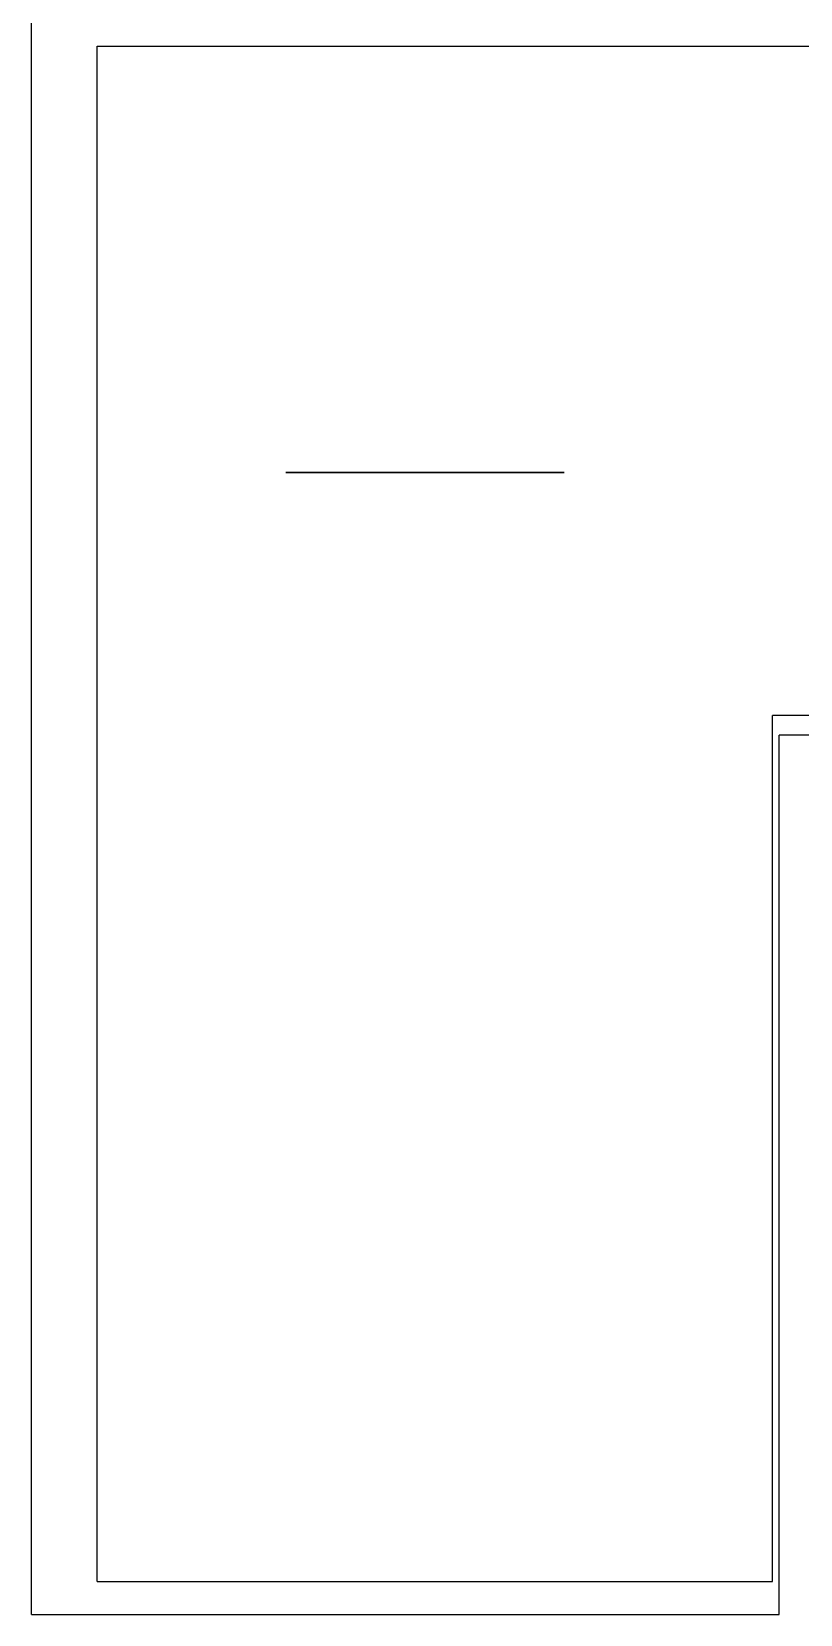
# Model space of a CAD drawing. Header units: millimetres. Extents: x -201 to 3037, y -406 to 3230.
# Drawn here: x 2528 to 2539.73, y 1356.6 to 1380.72 of the extents above; entities that cross this region are included whole.
import ezdxf

# ---------------------------------------------------------------- set-up
doc = ezdxf.new("R2010")
doc.units = ezdxf.units.MM
doc.layers.add('HIDDEN', color=8, linetype='Continuous')
doc.layers.add('VISIBLE', color=7, linetype='Continuous')

msp = doc.modelspace()

# ---------------------------------------------------------------- linework, layer by layer
at = {"layer": 'HIDDEN'}
for points in [[(2528, 1356.6), (2528, 1382)], [(2528, 1356.6), (2528, 1382)], [(2528, 1356.6), (2528, 1382)], [(2529, 1380.5), (2571, 1380.5)], [(2529, 1357.1), (2529, 1380.5)], [(2529, 1380.5), (2571, 1380.5)], [(2529, 1357.1), (2529, 1380.5)], [(2529, 1380.5), (2571, 1380.5)], [(2529, 1357.1), (2529, 1380.5)], [(2529, 1380.5), (2571, 1380.5)], [(2529, 1357.1), (2529, 1380.5)], [(2529, 1380.5), (2571, 1380.5)], [(2529, 1357.1), (2529, 1380.5)], [(2529, 1380.5), (2571, 1380.5)], [(2529, 1357.1), (2529, 1380.5)], [(2529, 1380.5), (2571, 1380.5)], [(2529, 1357.1), (2529, 1380.5)], [(2536.125, 1374), (2536.072, 1374), (2535.915, 1374), (2535.661, 1374), (2535.325, 1374), (2534.922, 1374), (2534.473, 1374), (2534, 1374), (2533.527, 1374), (2533.078, 1374), (2532.675, 1374), (2532.339, 1374), (2532.085, 1374), (2531.928, 1374), (2531.875, 1374)], [(2531.875, 1374), (2531.888, 1374), (2531.928, 1374), (2531.994, 1374), (2532.085, 1374), (2532.201, 1374), (2532.339, 1374), (2532.497, 1374), (2532.675, 1374), (2532.869, 1374), (2533.078, 1374), (2533.298, 1374), (2533.527, 1374), (2533.762, 1374), (2534, 1374)], [(2536.125, 1374), (2536.072, 1374), (2535.915, 1374), (2535.661, 1374), (2535.325, 1374), (2534.922, 1374), (2534.473, 1374), (2534, 1374), (2533.527, 1374), (2533.078, 1374), (2532.675, 1374), (2532.339, 1374), (2532.085, 1374), (2531.928, 1374), (2531.875, 1374)], [(2531.875, 1374), (2531.888, 1374), (2531.928, 1374), (2531.994, 1374), (2532.085, 1374), (2532.201, 1374), (2532.339, 1374), (2532.497, 1374), (2532.675, 1374), (2532.869, 1374), (2533.078, 1374), (2533.298, 1374), (2533.527, 1374), (2533.762, 1374), (2534, 1374)], [(2536.125, 1374), (2536.072, 1374), (2535.915, 1374), (2535.661, 1374), (2535.325, 1374), (2534.922, 1374), (2534.473, 1374), (2534, 1374), (2533.527, 1374), (2533.078, 1374), (2532.675, 1374), (2532.339, 1374), (2532.085, 1374), (2531.928, 1374), (2531.875, 1374)], [(2531.875, 1374), (2531.888, 1374), (2531.928, 1374), (2531.994, 1374), (2532.085, 1374), (2532.201, 1374), (2532.339, 1374), (2532.497, 1374), (2532.675, 1374), (2532.869, 1374), (2533.078, 1374), (2533.298, 1374), (2533.527, 1374), (2533.762, 1374), (2534, 1374)], [(2536.125, 1374), (2536.072, 1374), (2535.915, 1374), (2535.661, 1374), (2535.325, 1374), (2534.922, 1374), (2534.473, 1374), (2534, 1374), (2533.527, 1374), (2533.078, 1374), (2532.675, 1374), (2532.339, 1374), (2532.085, 1374), (2531.928, 1374), (2531.875, 1374)], [(2531.875, 1374), (2531.888, 1374), (2531.928, 1374), (2531.994, 1374), (2532.085, 1374), (2532.201, 1374), (2532.339, 1374), (2532.497, 1374), (2532.675, 1374), (2532.869, 1374), (2533.078, 1374), (2533.298, 1374), (2533.527, 1374), (2533.762, 1374), (2534, 1374)], [(2534, 1374), (2534.238, 1374), (2534.473, 1374), (2534.702, 1374), (2534.922, 1374), (2535.131, 1374), (2535.325, 1374), (2535.503, 1374), (2535.661, 1374), (2535.799, 1374), (2535.915, 1374), (2536.006, 1374), (2536.072, 1374), (2536.112, 1374), (2536.125, 1374)], [(2534, 1374), (2534.238, 1374), (2534.473, 1374), (2534.702, 1374), (2534.922, 1374), (2535.131, 1374), (2535.325, 1374), (2535.503, 1374), (2535.661, 1374), (2535.799, 1374), (2535.915, 1374), (2536.006, 1374), (2536.072, 1374), (2536.112, 1374), (2536.125, 1374)], [(2534, 1374), (2534.238, 1374), (2534.473, 1374), (2534.702, 1374), (2534.922, 1374), (2535.131, 1374), (2535.325, 1374), (2535.503, 1374), (2535.661, 1374), (2535.799, 1374), (2535.915, 1374), (2536.006, 1374), (2536.072, 1374), (2536.112, 1374), (2536.125, 1374)], [(2534, 1374), (2534.238, 1374), (2534.473, 1374), (2534.702, 1374), (2534.922, 1374), (2535.131, 1374), (2535.325, 1374), (2535.503, 1374), (2535.661, 1374), (2535.799, 1374), (2535.915, 1374), (2536.006, 1374), (2536.072, 1374), (2536.112, 1374), (2536.125, 1374)], [(2560.7, 1370.3), (2539.3, 1370.3)], [(2539.3, 1357.1), (2539.3, 1370.3)], [(2560.7, 1370.3), (2539.3, 1370.3)], [(2539.3, 1357.1), (2539.3, 1370.3)], [(2560.7, 1370.3), (2539.3, 1370.3)], [(2539.3, 1357.1), (2539.3, 1370.3)], [(2560.7, 1370.3), (2539.3, 1370.3)], [(2539.3, 1357.1), (2539.3, 1370.3)], [(2560.7, 1370.3), (2539.3, 1370.3)], [(2539.3, 1357.1), (2539.3, 1370.3)], [(2560.7, 1370.3), (2539.3, 1370.3)], [(2539.3, 1357.1), (2539.3, 1370.3)], [(2560.7, 1370.3), (2539.3, 1370.3)], [(2539.3, 1357.1), (2539.3, 1370.3)], [(2560.6, 1370), (2539.4, 1370)], [(2539.4, 1356.6), (2539.4, 1370)], [(2539.4, 1356.6), (2539.4, 1370)], [(2560.6, 1370), (2539.4, 1370)], [(2539.4, 1356.6), (2539.4, 1370)], [(2529, 1357.1), (2539.3, 1357.1)], [(2529, 1357.1), (2539.3, 1357.1)], [(2529, 1357.1), (2539.3, 1357.1)], [(2529, 1357.1), (2539.3, 1357.1)], [(2529, 1357.1), (2539.3, 1357.1)], [(2529, 1357.1), (2539.3, 1357.1)], [(2529, 1357.1), (2539.3, 1357.1)], [(2528, 1356.6), (2539.4, 1356.6)], [(2528, 1356.6), (2539.4, 1356.6)], [(2528, 1356.6), (2539.4, 1356.6)]]:
    msp.add_lwpolyline(points, dxfattribs=at)
at = {"layer": 'VISIBLE'}
for points in [[(2528, 1356.6), (2528, 1382)], [(2529, 1380.5), (2571, 1380.5)], [(2529, 1357.1), (2529, 1380.5)], [(2560.7, 1370.3), (2539.3, 1370.3)], [(2539.3, 1357.1), (2539.3, 1370.3)], [(2560.6, 1370), (2539.4, 1370)], [(2560.6, 1370), (2539.4, 1370)], [(2539.4, 1356.6), (2539.4, 1370)], [(2529, 1357.1), (2539.3, 1357.1)], [(2528, 1356.6), (2539.4, 1356.6)]]:
    msp.add_lwpolyline(points, dxfattribs=at)

doc.saveas('drawing.dxf')
